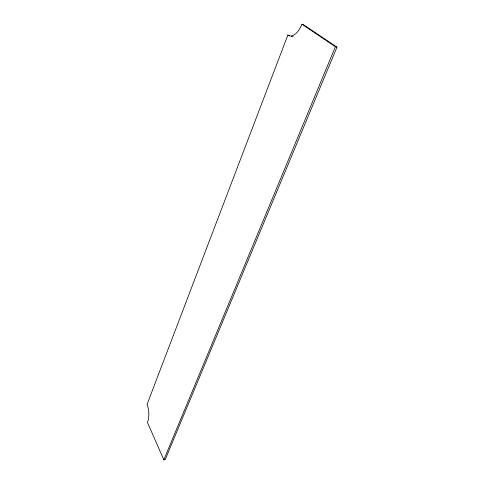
<?xml version="1.0" encoding="UTF-8"?>
<svg xmlns="http://www.w3.org/2000/svg" width="484" height="484" viewBox="0 0 484 484"><rect width="100%" height="100%" fill="white"/><g stroke="black" fill="none" stroke-linecap="round" stroke-linejoin="round"><path stroke-width="0.73" d="M287.853 35.09L147.039 404.442A12.675 5.197 88.9 0 1 147.469 422.544L163.846 459.8L165.165 459.691L336.961 47.166L303.389 24.63L301.877 24.2A17.666 8.984 -73.9 0 1 287.853 35.09L289.341 35.495M163.846 459.8L335.394 46.736L301.877 24.2M335.394 46.736L336.961 47.166M293.28 36.264A17.642 9.002 -73.8 0 1 291.174 36.3"/></g></svg>
